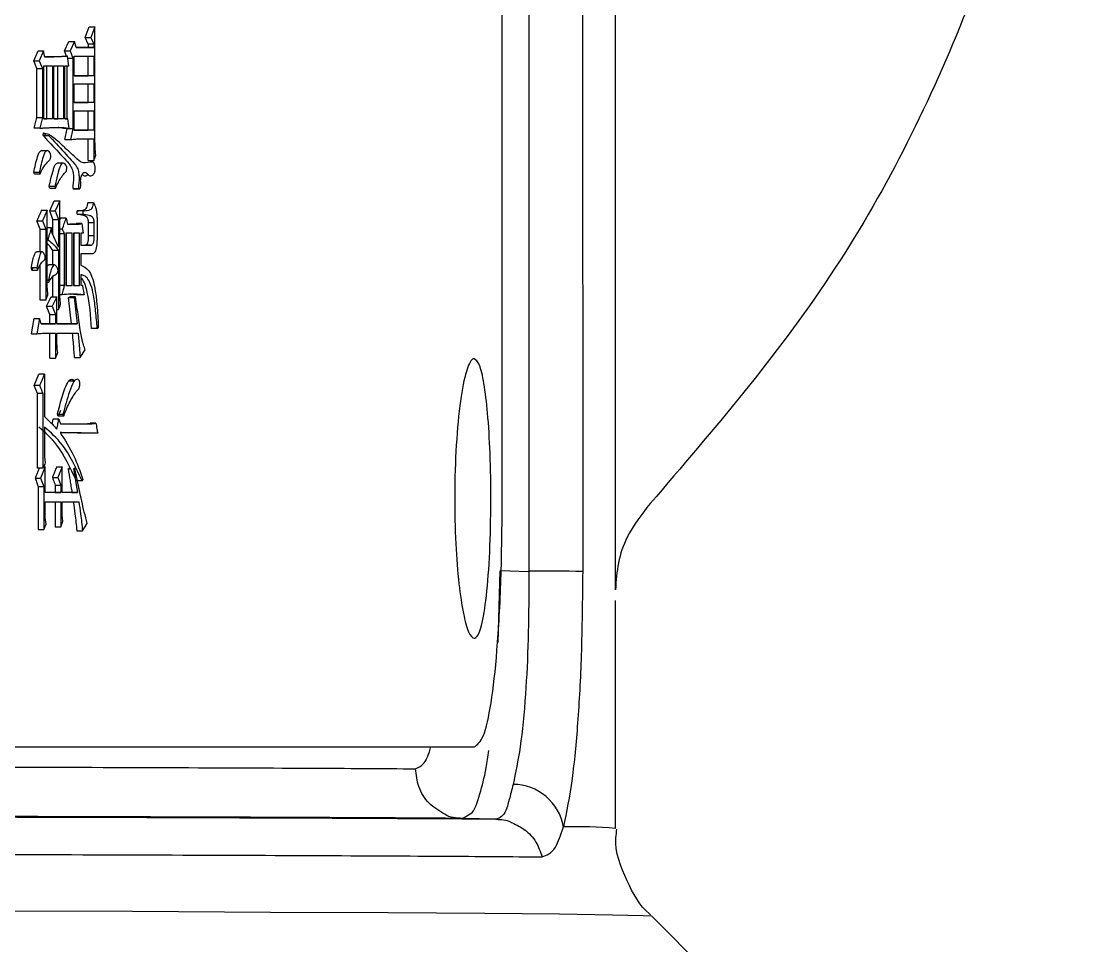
# Model space of a CAD drawing. Header units: millimetres. Extents: x 2379 to 4059, y 879 to 2067.
# Drawn here: x 3157.52 to 3174.44, y 1046.51 to 1061.4 of the extents above; entities that cross this region are included whole.
import ezdxf

# ---------------------------------------------------------------- set-up
doc = ezdxf.new("R2010")
doc.units = ezdxf.units.MM

msp = doc.modelspace()

# ---------------------------------------------------------------- linework, layer by layer
at = {"color": 7, "linetype": 'Continuous', "lineweight": 25}
for p, q in [((3167.082, 1052.248), (3167.082, 1081.554)), ((3166.55, 1081.281), (3166.553, 1052.543)), ((3165.685, 1080.836), (3165.688, 1052.544)), ((3165.26, 1053.717), (3165.26, 1080.618)), ((3158.545, 1061.138), (3158.614, 1061.311)), ((3158.614, 1061.311), (3158.705, 1061.311)), ((3158.705, 1061.311), (3158.636, 1061.138)), ((3158.705, 1059.461), (3158.705, 1061.311)), ((3158.217, 1060.922), (3158.284, 1061.073)), ((3158.284, 1061.073), (3158.375, 1061.073)), ((3158.375, 1061.073), (3158.308, 1060.922)), ((3158.404, 1060.976), (3158.375, 1061.073)), ((3158.545, 1061.138), (3158.636, 1061.138)), ((3158.594, 1061.03), (3158.545, 1061.138)), ((3158.685, 1061.03), (3158.594, 1061.03)), ((3158.594, 1061.03), (3158.594, 1060.976)), ((3158.636, 1061.138), (3158.685, 1061.03)), ((3158.685, 1061.03), (3158.685, 1060.976)), ((3157.72, 1060.76), (3157.789, 1060.922)), ((3157.789, 1060.922), (3157.878, 1060.922)), ((3157.878, 1060.922), (3157.809, 1060.76)), ((3157.896, 1060.824), (3157.878, 1060.922)), ((3158.217, 1060.922), (3158.308, 1060.922)), ((3158.248, 1060.835), (3158.217, 1060.922)), ((3158.308, 1060.922), (3158.35, 1060.803)), ((3158.594, 1060.976), (3158.685, 1060.976)), ((3157.72, 1060.76), (3157.809, 1060.76)), ((3157.771, 1060.641), (3157.72, 1060.76)), ((3157.809, 1060.76), (3157.861, 1060.641)), ((3158.171, 1060.835), (3158.262, 1060.835)), ((3158.283, 1060.684), (3158.262, 1060.835)), ((3158.266, 1060.803), (3158.35, 1060.803)), ((3158.35, 1060.803), (3158.35, 1059.667)), ((3158.371, 1060.522), (3158.371, 1060.835)), ((3158.371, 1060.835), (3158.685, 1060.835)), ((3158.594, 1060.522), (3158.594, 1060.835)), ((3158.685, 1060.835), (3158.685, 1060.522)), ((3157.771, 1060.641), (3157.861, 1060.641)), ((3157.771, 1059.851), (3157.771, 1060.641)), ((3157.861, 1060.641), (3157.861, 1059.851)), ((3157.883, 1059.829), (3157.883, 1060.684)), ((3157.883, 1060.684), (3158.02, 1060.684)), ((3157.93, 1059.829), (3157.93, 1060.684)), ((3158.02, 1060.684), (3158.02, 1059.829)), ((3158.041, 1059.829), (3158.041, 1060.684)), ((3158.041, 1060.684), (3158.198, 1060.684)), ((3158.108, 1059.829), (3158.108, 1060.684)), ((3158.198, 1060.684), (3158.198, 1059.829)), ((3158.219, 1060.684), (3158.283, 1060.684)), ((3158.219, 1059.829), (3158.219, 1060.684)), ((3158.259, 1059.829), (3158.259, 1060.684)), ((3158.685, 1060.522), (3158.371, 1060.522)), ((3158.371, 1060.522), (3158.594, 1060.522)), ((3158.685, 1060.522), (3158.594, 1060.522)), ((3158.371, 1060.089), (3158.371, 1060.392)), ((3158.371, 1060.392), (3158.685, 1060.392)), ((3158.594, 1060.089), (3158.594, 1060.392)), ((3158.685, 1060.392), (3158.685, 1060.089)), ((3158.685, 1060.089), (3158.371, 1060.089)), ((3158.371, 1060.089), (3158.594, 1060.089)), ((3158.685, 1060.089), (3158.594, 1060.089)), ((3157.728, 1059.678), (3157.771, 1059.851)), ((3157.771, 1059.851), (3157.861, 1059.851)), ((3157.861, 1059.851), (3157.818, 1059.678)), ((3158.371, 1059.645), (3158.371, 1059.959)), ((3158.371, 1059.959), (3158.685, 1059.959)), ((3158.594, 1059.645), (3158.594, 1059.959)), ((3158.685, 1059.959), (3158.685, 1059.645)), ((3157.818, 1059.678), (3157.728, 1059.678)), ((3158.02, 1059.829), (3157.883, 1059.829)), ((3157.883, 1059.829), (3157.93, 1059.829)), ((3158.02, 1059.829), (3157.93, 1059.829)), ((3158.198, 1059.829), (3158.041, 1059.829)), ((3158.041, 1059.829), (3158.108, 1059.829)), ((3158.198, 1059.829), (3158.108, 1059.829)), ((3158.121, 1059.689), (3158.113, 1059.689)), ((3158.121, 1059.689), (3158.211, 1059.689)), ((3158.201, 1059.678), (3158.291, 1059.678)), ((3158.211, 1059.689), (3158.291, 1059.678)), ((3158.266, 1059.829), (3158.219, 1059.829)), ((3158.219, 1059.829), (3158.266, 1059.829)), ((3158.259, 1059.667), (3158.259, 1059.678)), ((3158.291, 1059.678), (3158.266, 1059.829)), ((3157.87, 1059.559), (3157.874, 1059.602)), ((3157.874, 1059.602), (3157.962, 1059.58)), ((3158.222, 1059.494), (3158.259, 1059.667)), ((3158.35, 1059.667), (3158.259, 1059.667)), ((3158.35, 1059.667), (3158.312, 1059.494)), ((3158.685, 1059.645), (3158.371, 1059.645)), ((3158.371, 1059.645), (3158.594, 1059.645)), ((3158.685, 1059.645), (3158.594, 1059.645)), ((3158.594, 1059.159), (3158.594, 1059.505)), ((3158.685, 1059.505), (3158.685, 1059.159)), ((3158.222, 1059.494), (3158.312, 1059.494)), ((3157.929, 1059.315), (3157.839, 1059.315)), ((3158.685, 1059.159), (3158.718, 1059.245)), ((3158.19, 1059.116), (3158.099, 1059.116)), ((3157.733, 1058.942), (3157.72, 1058.964)), ((3157.733, 1058.942), (3157.822, 1058.942)), ((3157.809, 1058.964), (3157.822, 1058.942)), ((3158.058, 1058.737), (3157.968, 1058.737)), ((3157.981, 1058.715), (3158.071, 1058.715)), ((3158.45, 1058.704), (3158.359, 1058.704)), ((3157.977, 1058.347), (3158.049, 1058.51)), ((3158.049, 1058.51), (3158.139, 1058.51)), ((3158.139, 1058.51), (3158.067, 1058.347)), ((3158.139, 1057.06), (3158.139, 1058.51)), ((3157.844, 1058.358), (3157.934, 1058.358)), ((3157.934, 1058.358), (3157.861, 1058.185)), ((3157.934, 1057.211), (3157.934, 1058.358)), ((3157.977, 1058.347), (3158.067, 1058.347)), ((3158.028, 1058.207), (3157.977, 1058.347)), ((3158.067, 1058.347), (3158.118, 1058.207)), ((3158.508, 1058.347), (3158.417, 1058.347)), ((3158.417, 1058.293), (3158.417, 1058.347)), ((3158.508, 1058.347), (3158.508, 1058.293)), ((3158.681, 1058.477), (3158.59, 1058.477)), ((3157.771, 1058.185), (3157.861, 1058.185)), ((3157.823, 1058.055), (3157.771, 1058.185)), ((3157.861, 1058.185), (3157.913, 1058.055)), ((3158.028, 1057.963), (3158.028, 1058.207)), ((3158.118, 1058.207), (3158.118, 1057.763)), ((3158.139, 1058.196), (3158.15, 1058.228)), ((3158.241, 1058.228), (3158.15, 1058.228)), ((3158.417, 1058.293), (3158.508, 1058.293)), ((3158.693, 1058.153), (3158.602, 1058.153)), ((3158.602, 1057.947), (3158.602, 1058.153)), ((3158.693, 1057.947), (3158.693, 1058.153)), ((3158.738, 1058.196), (3158.738, 1057.893)), ((3157.823, 1058.055), (3157.913, 1058.055)), ((3157.823, 1057.687), (3157.823, 1058.055)), ((3157.913, 1058.055), (3157.913, 1056.909)), ((3157.934, 1058.077), (3157.999, 1058.077)), ((3158.016, 1057.99), (3157.999, 1058.077)), ((3158.118, 1057.763), (3158.016, 1057.99)), ((3158.181, 1058.055), (3158.139, 1058.055)), ((3158.215, 1057.979), (3158.139, 1057.979)), ((3158.215, 1057.147), (3158.215, 1057.979)), ((3158.337, 1057.99), (3158.236, 1057.99)), ((3158.236, 1057.99), (3158.236, 1057.147)), ((3158.247, 1057.147), (3158.247, 1057.99)), ((3158.262, 1058.131), (3158.391, 1058.131)), ((3158.262, 1058.131), (3158.301, 1058.131)), ((3158.391, 1058.131), (3158.301, 1058.131)), ((3158.337, 1057.147), (3158.337, 1057.99)), ((3158.458, 1057.99), (3158.358, 1057.99)), ((3158.358, 1057.99), (3158.358, 1057.147)), ((3158.368, 1057.147), (3158.368, 1057.99)), ((3158.495, 1058.142), (3158.405, 1058.142)), ((3158.458, 1057.147), (3158.458, 1057.99)), ((3158.516, 1057.99), (3158.479, 1057.99)), ((3158.479, 1057.99), (3158.479, 1057.796)), ((3157.934, 1057.882), (3157.947, 1057.882)), ((3158.693, 1057.947), (3158.602, 1057.947)), ((3157.857, 1057.687), (3157.767, 1057.687)), ((3158.118, 1057.709), (3158.028, 1057.709)), ((3158.028, 1057.477), (3158.028, 1057.709)), ((3158.118, 1057.709), (3158.118, 1056.757)), ((3158.479, 1057.796), (3158.632, 1057.796)), ((3158.479, 1057.796), (3158.541, 1057.796)), ((3158.636, 1057.655), (3158.479, 1057.655)), ((3158.479, 1057.655), (3158.479, 1057.471)), ((3158.632, 1057.796), (3158.541, 1057.796)), ((3158.636, 1057.655), (3158.545, 1057.655)), ((3158.675, 1057.66), (3158.678, 1057.66)), ((3157.823, 1056.909), (3157.823, 1057.477)), ((3158.055, 1057.477), (3157.965, 1057.477)), ((3157.77, 1057.428), (3157.681, 1057.428)), ((3157.705, 1057.427), (3157.689, 1057.395)), ((3157.689, 1057.395), (3157.779, 1057.395)), ((3158.479, 1057.32), (3158.479, 1057.147)), ((3157.956, 1057.233), (3157.934, 1057.233)), ((3157.935, 1057.201), (3157.964, 1057.201)), ((3158.028, 1056.963), (3158.028, 1057.292)), ((3158.215, 1057.147), (3158.139, 1057.147)), ((3158.236, 1057.147), (3158.337, 1057.147)), ((3158.236, 1057.147), (3158.247, 1057.147)), ((3158.247, 1057.147), (3158.337, 1057.147)), ((3158.358, 1057.147), (3158.458, 1057.147)), ((3158.358, 1057.147), (3158.368, 1057.147)), ((3158.368, 1057.147), (3158.458, 1057.147)), ((3158.504, 1057.147), (3158.479, 1057.147)), ((3158.504, 1057.147), (3158.479, 1057.147)), ((3157.913, 1056.909), (3157.947, 1056.995)), ((3157.926, 1056.811), (3158.002, 1056.963)), ((3158.092, 1056.963), (3158.016, 1056.811)), ((3158.092, 1056.53), (3158.092, 1056.963)), ((3158.177, 1056.995), (3158.141, 1056.995)), ((3158.28, 1056.952), (3158.301, 1056.963)), ((3158.391, 1056.963), (3158.301, 1056.963)), ((3158.391, 1056.963), (3158.371, 1056.952)), ((3158.529, 1056.995), (3158.438, 1056.995)), ((3157.913, 1056.909), (3157.823, 1056.909)), ((3157.926, 1056.811), (3158.016, 1056.811)), ((3157.981, 1056.681), (3157.926, 1056.811)), ((3158.016, 1056.811), (3158.071, 1056.681)), ((3158.28, 1056.952), (3158.371, 1056.952)), ((3158.326, 1056.53), (3158.28, 1056.952)), ((3158.371, 1056.952), (3158.416, 1056.53)), ((3157.981, 1056.681), (3158.071, 1056.681)), ((3157.981, 1056.53), (3157.981, 1056.681)), ((3158.071, 1056.681), (3158.071, 1056.53)), ((3158.092, 1056.757), (3158.118, 1056.757)), ((3157.681, 1056.368), (3157.724, 1056.616)), ((3157.724, 1056.616), (3157.814, 1056.616)), ((3157.814, 1056.616), (3157.77, 1056.368)), ((3158.071, 1056.53), (3157.84, 1056.53)), ((3157.84, 1056.53), (3157.981, 1056.53)), ((3157.981, 1056.53), (3158.071, 1056.53)), ((3158.416, 1056.53), (3158.092, 1056.53)), ((3158.092, 1056.53), (3158.326, 1056.53)), ((3158.326, 1056.53), (3158.416, 1056.53)), ((3158.742, 1056.454), (3158.651, 1056.454)), ((3158.742, 1056.454), (3158.758, 1056.465)), ((3157.681, 1056.368), (3157.77, 1056.368)), ((3157.904, 1056.379), (3158.071, 1056.379)), ((3157.981, 1055.978), (3157.981, 1056.379)), ((3158.071, 1056.379), (3158.071, 1055.978)), ((3158.092, 1056.379), (3158.433, 1056.379)), ((3158.092, 1056.281), (3158.092, 1056.379)), ((3158.071, 1055.978), (3158.105, 1056.065)), ((3158.376, 1055.989), (3158.466, 1055.989)), ((3158.466, 1055.989), (3158.549, 1056.108)), ((3157.728, 1055.535), (3157.801, 1055.719)), ((3157.891, 1055.719), (3157.891, 1055.037)), ((3158.373, 1055.607), (3158.282, 1055.607)), ((3157.78, 1055.405), (3157.728, 1055.535)), ((3157.818, 1055.535), (3157.728, 1055.535)), ((3157.87, 1055.405), (3157.78, 1055.405)), ((3157.78, 1054.204), (3157.78, 1055.405)), ((3157.87, 1054.204), (3157.87, 1055.405)), ((3158.148, 1055.131), (3158.112, 1055.048)), ((3158.017, 1054.913), (3158.032, 1054.994)), ((3158.122, 1054.994), (3158.032, 1054.994)), ((3158.19, 1055.07), (3158.1, 1055.07)), ((3158.112, 1055.048), (3158.202, 1055.048)), ((3157.891, 1054.864), (3157.891, 1054.388)), ((3158.148, 1054.918), (3158.582, 1054.918)), ((3158.148, 1054.918), (3158.491, 1054.918)), ((3158.491, 1054.918), (3158.582, 1054.918)), ((3158.718, 1054.929), (3158.627, 1054.929)), ((3158.75, 1054.767), (3158.659, 1054.767)), ((3157.891, 1054.388), (3157.904, 1054.291)), ((3157.87, 1054.204), (3157.78, 1054.204)), ((3157.904, 1054.226), (3157.831, 1054.042)), ((3157.878, 1054.226), (3157.904, 1054.226)), ((3157.904, 1053.815), (3157.904, 1054.226)), ((3158.177, 1054.226), (3158.109, 1054.053)), ((3158.177, 1053.815), (3158.177, 1054.226)), ((3158.272, 1054.193), (3158.288, 1054.204)), ((3158.272, 1054.193), (3158.302, 1054.193)), ((3158.296, 1054.204), (3158.288, 1054.204)), ((3158.379, 1054.204), (3158.362, 1054.193)), ((3158.362, 1054.193), (3158.425, 1053.815)), ((3157.741, 1054.042), (3157.831, 1054.042)), ((3157.831, 1054.042), (3157.883, 1053.912)), ((3158.019, 1054.053), (3158.109, 1054.053)), ((3158.066, 1053.934), (3158.156, 1053.934)), ((3158.066, 1053.934), (3158.066, 1053.815)), ((3158.109, 1054.053), (3158.156, 1053.934)), ((3158.156, 1053.934), (3158.156, 1053.815)), ((3158.499, 1053.999), (3158.422, 1053.999)), ((3158.499, 1053.999), (3158.512, 1054.02)), ((3157.793, 1053.912), (3157.883, 1053.912)), ((3157.883, 1053.912), (3157.883, 1053.22)), ((3158.156, 1053.815), (3157.904, 1053.815)), ((3158.066, 1053.815), (3157.904, 1053.815)), ((3158.066, 1053.815), (3158.156, 1053.815)), ((3158.425, 1053.815), (3158.177, 1053.815)), ((3158.334, 1053.815), (3158.177, 1053.815)), ((3158.334, 1053.815), (3158.425, 1053.815)), ((3157.904, 1053.663), (3158.156, 1053.663)), ((3157.904, 1053.404), (3157.904, 1053.663)), ((3158.066, 1053.663), (3158.066, 1053.263)), ((3158.156, 1053.663), (3158.156, 1053.263)), ((3158.177, 1053.663), (3158.446, 1053.663)), ((3158.177, 1053.447), (3158.177, 1053.663)), ((3158.19, 1053.35), (3158.177, 1053.447)), ((3157.883, 1053.22), (3157.917, 1053.306)), ((3157.917, 1053.306), (3157.904, 1053.404)), ((3158.066, 1053.263), (3158.156, 1053.263)), ((3158.156, 1053.263), (3158.19, 1053.35)), ((3158.504, 1053.198), (3158.578, 1053.317)), ((3157.793, 1053.22), (3157.883, 1053.22)), ((3158.413, 1053.198), (3158.504, 1053.198)), ((3165.192, 1051.397), (3165.226, 1052.553)), ((3165.226, 1052.556), (3165.688, 1052.544)), ((3165.688, 1052.544), (3165.688, 1052.541)), ((3167.082, 1048.404), (3167.082, 1052.073)), ((3164.621, 1048.567), (3164.744, 1048.639)), ((3165.157, 1048.553), (3164.621, 1048.567)), ((3169.083, 1045.575), (3167.668, 1046.991))]:
    msp.add_line(p, q, dxfattribs=at)
at = {"color": 7, "linetype": 'Continuous', "lineweight": 25, "flags": 128}
for points in [[(3157.87, 1059.559), (3157.911, 1059.559), (3157.935, 1059.559), (3157.96, 1059.559)], [(3158.594, 1059.159), (3158.617, 1059.159), (3158.639, 1059.159), (3158.662, 1059.159), (3158.685, 1059.159)], [(3157.809, 1058.964), (3157.776, 1058.964), (3157.748, 1058.964), (3157.72, 1058.964)], [(3157.981, 1058.715), (3157.978, 1058.721), (3157.975, 1058.726), (3157.968, 1058.737)], [(3158.058, 1058.737), (3158.062, 1058.731), (3158.066, 1058.723), (3158.071, 1058.715)], [(3158.028, 1058.207), (3158.073, 1058.207), (3158.118, 1058.207)], [(3158.241, 1058.228), (3158.251, 1058.18), (3158.262, 1058.131)], [(3158.495, 1058.142), (3158.506, 1058.066), (3158.516, 1057.99)], [(3157.689, 1057.395), (3157.687, 1057.404), (3157.685, 1057.412), (3157.681, 1057.428)], [(3157.77, 1057.428), (3157.775, 1057.412), (3157.779, 1057.395)], [(3157.956, 1057.233), (3157.96, 1057.217), (3157.964, 1057.201)], [(3158.504, 1057.147), (3158.511, 1057.1), (3158.519, 1057.053), (3158.529, 1056.995)], [(3158.002, 1056.963), (3158.025, 1056.963), (3158.059, 1056.963), (3158.092, 1056.963)], [(3157.981, 1055.978), (3158.004, 1055.978), (3158.026, 1055.978), (3158.049, 1055.978), (3158.071, 1055.978)], [(3157.891, 1055.719), (3157.846, 1055.719), (3157.801, 1055.719)], [(3158.112, 1055.048), (3158.109, 1055.053), (3158.106, 1055.059), (3158.1, 1055.07)], [(3158.19, 1055.07), (3158.196, 1055.059), (3158.202, 1055.048)], [(3158.087, 1054.226), (3158.11, 1054.226), (3158.143, 1054.226), (3158.177, 1054.226)], [(3157.793, 1053.912), (3157.793, 1053.566), (3157.793, 1053.22)], [(3167.668, 1046.991), (3167.529, 1047), (3167.033, 1047.012), (3166.181, 1047.023), (3164.976, 1047.034), (3163.424, 1047.045), (3161.532, 1047.055), (3159.309, 1047.066), (3156.764, 1047.076)]]:
    msp.add_lwpolyline(points, dxfattribs=at)
at = {"color": 7, "linetype": 'Continuous', "lineweight": 25}
for centre, radius, start, end in [((3165.908, 850.306), 202.239, 89.81736, 90.06236), ((3165.433, 1048.295), 0.82, 9.3772, 90.0285), ((3166.487, 1042.37), 6.064, 84.3642, 92.3073)]:
    msp.add_arc(centre, radius, start, end, dxfattribs=at)
msp.add_open_spline([(3174.443, 1070.576), (3174.357, 1069.016), (3174.186, 1065.897), (3172.798, 1061.4), (3170.69, 1057.192), (3168.656, 1054.821), (3167.639, 1053.635)], degree=3, dxfattribs=at)
for points, knots in [([(3158.685, 1060.976), (3158.644, 1060.976), (3158.551, 1060.976), (3158.457, 1060.976), (3158.404, 1060.976)], [0, 0, 0, 0, 0.44202, 1, 1, 1, 1]), ([(3158.404, 1060.976), (3158.415, 1060.976), (3158.479, 1060.976), (3158.542, 1060.976), (3158.594, 1060.976)], [0, 0, 0, 0, 0.178373, 1, 1, 1, 1]), ([(3158.262, 1060.835), (3158.26, 1060.835), (3158.254, 1060.835), (3158.244, 1060.834), (3158.232, 1060.833), (3158.222, 1060.832), (3158.215, 1060.832), (3158.209, 1060.831), (3158.203, 1060.831), (3158.197, 1060.831), (3158.191, 1060.83), (3158.185, 1060.83), (3158.179, 1060.83), (3158.168, 1060.829), (3158.126, 1060.828), (3158.079, 1060.826), (3158.037, 1060.826), (3158.025, 1060.825), (3158.019, 1060.825), (3158.013, 1060.825), (3158.007, 1060.825), (3158.002, 1060.825), (3157.996, 1060.825), (3157.99, 1060.825), (3157.984, 1060.825), (3157.978, 1060.825), (3157.972, 1060.825), (3157.966, 1060.825), (3157.96, 1060.825), (3157.954, 1060.825), (3157.949, 1060.825), (3157.945, 1060.825), (3157.942, 1060.825), (3157.939, 1060.825), (3157.936, 1060.825), (3157.933, 1060.825), (3157.93, 1060.825), (3157.927, 1060.825), (3157.924, 1060.825), (3157.921, 1060.825), (3157.918, 1060.825), (3157.915, 1060.825), (3157.912, 1060.825), (3157.909, 1060.824), (3157.906, 1060.824), (3157.903, 1060.824), (3157.899, 1060.824), (3157.897, 1060.824), (3157.896, 1060.824)], [0, 0, 0, 0, 0.0162043, 0.0486129, 0.0810215, 0.1134301, 0.1296344, 0.1458387, 0.1620431, 0.1782474, 0.1944517, 0.210656, 0.2268603, 0.2430646, 0.3078819, 0.5671533, 0.6319705, 0.6481748, 0.6643791, 0.6805834, 0.6967877, 0.712992, 0.7291963, 0.7454006, 0.7616049, 0.7778092, 0.7940136, 0.8102179, 0.8264222, 0.8426265, 0.8588308, 0.8669329, 0.8750351, 0.8831372, 0.8912394, 0.8993415, 0.9074437, 0.9155458, 0.923648, 0.9317501, 0.9398523, 0.9479544, 0.9560566, 0.9641588, 0.9722609, 0.9803631, 0.9884652, 1, 1, 1, 1]), ([(3157.9, 1060.825), (3157.9, 1060.825), (3157.933, 1060.825), (3158.024, 1060.826), (3158.113, 1060.832), (3158.171, 1060.835)], [0, 0, 0, 0, 0.005708, 0.354347, 1, 1, 1, 1]), ([(3157.818, 1059.678), (3157.82, 1059.678), (3157.823, 1059.678), (3157.828, 1059.679), (3157.834, 1059.679), (3157.84, 1059.679), (3157.846, 1059.68), (3157.853, 1059.68), (3157.859, 1059.681), (3157.867, 1059.681), (3157.878, 1059.682), (3157.89, 1059.683), (3157.903, 1059.683), (3157.928, 1059.685), (3157.957, 1059.686), (3157.987, 1059.687), (3158.001, 1059.688), (3158.012, 1059.688), (3158.022, 1059.688), (3158.034, 1059.689), (3158.047, 1059.689), (3158.059, 1059.689), (3158.072, 1059.689), (3158.084, 1059.689), (3158.097, 1059.689), (3158.109, 1059.689), (3158.119, 1059.689), (3158.128, 1059.689), (3158.134, 1059.689), (3158.14, 1059.689), (3158.146, 1059.689), (3158.152, 1059.689), (3158.159, 1059.689), (3158.165, 1059.689), (3158.171, 1059.689), (3158.177, 1059.689), (3158.183, 1059.689), (3158.188, 1059.689), (3158.193, 1059.689), (3158.196, 1059.689), (3158.199, 1059.689), (3158.202, 1059.689), (3158.204, 1059.689), (3158.207, 1059.689), (3158.21, 1059.689), (3158.211, 1059.689)], [0, 0, 0, 0, 0.015876, 0.023814, 0.03969, 0.055566, 0.071442, 0.087319, 0.103195, 0.119071, 0.150823, 0.182575, 0.214327, 0.246079, 0.373089, 0.436594, 0.468346, 0.484222, 0.515974, 0.547726, 0.579478, 0.611231, 0.642983, 0.674735, 0.706487, 0.738239, 0.769992, 0.785868, 0.801744, 0.81762, 0.833496, 0.849372, 0.865248, 0.881124, 0.897, 0.912876, 0.928753, 0.944629, 0.952567, 0.960505, 0.968443, 0.976381, 0.984319, 0.988288, 1, 1, 1, 1]), ([(3157.929, 1059.685), (3157.966, 1059.686), (3158.022, 1059.688), (3158.082, 1059.689), (3158.116, 1059.689), (3158.117, 1059.689), (3158.117, 1059.689)], [0, 0, 0, 0, 0.566483, 0.851975, 0.981634, 1, 1, 1, 1]), ([(3158.201, 1059.678), (3158.193, 1059.679), (3158.179, 1059.681), (3158.152, 1059.684), (3158.133, 1059.687), (3158.121, 1059.689)], [0, 0, 0, 0, 0.271354, 0.542708, 1, 1, 1, 1]), ([(3157.87, 1059.559), (3157.891, 1059.536), (3157.996, 1059.425), (3158.135, 1059.273), (3158.265, 1059.132), (3158.323, 1059.058), (3158.35, 1058.988), (3158.361, 1058.906), (3158.358, 1058.823), (3158.348, 1058.757), (3158.351, 1058.712), (3158.352, 1058.699)], [0, 0, 0, 0, 0.102435, 0.512153, 0.690818, 0.751837, 0.813676, 0.86765, 0.91383, 0.973479, 1, 1, 1, 1]), ([(3157.921, 1059.559), (3157.912, 1059.567), (3157.898, 1059.58), (3157.883, 1059.594), (3157.877, 1059.599), (3157.875, 1059.601), (3157.875, 1059.602), (3157.874, 1059.602)], [0, 0, 0, 0, 0.57762, 0.877327, 0.960792, 0.985928, 1, 1, 1, 1]), ([(3157.958, 1059.561), (3157.979, 1059.538), (3158.084, 1059.427), (3158.224, 1059.275), (3158.353, 1059.133), (3158.413, 1059.06), (3158.44, 1058.99), (3158.451, 1058.908), (3158.449, 1058.824), (3158.439, 1058.757), (3158.441, 1058.712), (3158.442, 1058.699)], [0, 0, 0, 0, 0.102062, 0.510275, 0.689515, 0.750609, 0.812535, 0.866745, 0.912849, 0.973626, 1, 1, 1, 1]), ([(3158.45, 1058.704), (3158.453, 1058.704), (3158.459, 1058.703), (3158.466, 1058.709), (3158.47, 1058.718), (3158.474, 1058.729), (3158.477, 1058.753), (3158.476, 1058.784), (3158.475, 1058.811), (3158.474, 1058.84), (3158.477, 1058.874), (3158.486, 1058.911), (3158.499, 1058.94), (3158.516, 1058.958), (3158.534, 1058.968), (3158.558, 1058.969), (3158.586, 1058.939), (3158.62, 1058.904), (3158.657, 1058.911), (3158.684, 1058.933), (3158.698, 1058.961), (3158.704, 1058.978), (3158.708, 1058.998), (3158.709, 1059.019), (3158.709, 1059.041), (3158.707, 1059.062), (3158.703, 1059.082), (3158.697, 1059.099), (3158.69, 1059.114), (3158.679, 1059.128), (3158.621, 1059.145), (3158.518, 1059.08), (3158.401, 1059.194), (3158.319, 1059.274), (3158.276, 1059.312), (3158.253, 1059.333), (3158.229, 1059.355), (3158.181, 1059.4), (3158.089, 1059.49), (3158.01, 1059.546), (3157.962, 1059.58)], [0, 0, 0, 0, 0.007428, 0.015109, 0.018668, 0.022262, 0.030315, 0.045537, 0.055335, 0.060934, 0.076504, 0.091913, 0.106834, 0.123007, 0.138661, 0.154166, 0.18521, 0.21654, 0.248061, 0.27952, 0.288103, 0.295996, 0.3036, 0.311361, 0.319284, 0.327009, 0.334918, 0.343372, 0.351316, 0.359048, 0.375174, 0.500216, 0.624957, 0.687444, 0.729472, 0.742369, 0.749853, 0.793377, 0.874708, 1, 1, 1, 1]), ([(3158.312, 1059.494), (3158.327, 1059.497), (3158.351, 1059.501), (3158.384, 1059.503), (3158.403, 1059.504), (3158.412, 1059.505)], [0, 0, 0, 0, 0.443386, 0.721661, 1, 1, 1, 1]), ([(3158.412, 1059.505), (3158.458, 1059.505), (3158.55, 1059.505), (3158.64, 1059.505), (3158.685, 1059.505)], [0, 0, 0, 0, 0.499996, 1, 1, 1, 1]), ([(3158.718, 1059.245), (3158.714, 1059.285), (3158.706, 1059.356), (3158.706, 1059.429), (3158.705, 1059.461)], [0, 0, 0, 0, 0.558835, 1, 1, 1, 1]), ([(3157.72, 1058.964), (3157.738, 1059.052), (3157.761, 1059.163), (3157.801, 1059.275), (3157.822, 1059.31), (3157.836, 1059.313), (3157.84, 1059.314)], [0, 0, 0, 0, 0.631295, 0.792978, 0.948304, 1, 1, 1, 1]), ([(3157.822, 1058.942), (3157.848, 1058.997), (3157.894, 1059.095), (3157.959, 1059.141), (3157.988, 1059.189), (3157.994, 1059.209), (3157.996, 1059.227), (3157.994, 1059.247), (3157.988, 1059.268), (3157.977, 1059.292), (3157.96, 1059.313), (3157.94, 1059.319), (3157.915, 1059.312), (3157.891, 1059.276), (3157.851, 1059.162), (3157.828, 1059.052), (3157.809, 1058.964)], [0, 0, 0, 0, 0.207454, 0.367231, 0.400729, 0.416588, 0.431291, 0.448091, 0.466661, 0.497247, 0.538505, 0.578637, 0.620092, 0.68235, 0.74713, 1, 1, 1, 1]), ([(3157.968, 1058.737), (3157.977, 1058.78), (3157.997, 1058.875), (3158.027, 1058.985), (3158.052, 1059.066), (3158.073, 1059.102), (3158.089, 1059.117), (3158.098, 1059.115), (3158.099, 1059.115)], [0, 0, 0, 0, 0.286852, 0.622404, 0.772133, 0.876755, 0.981673, 1, 1, 1, 1]), ([(3158.071, 1058.715), (3158.086, 1058.749), (3158.132, 1058.85), (3158.191, 1058.929), (3158.237, 1058.973), (3158.245, 1058.991), (3158.25, 1059.012), (3158.251, 1059.034), (3158.25, 1059.054), (3158.245, 1059.072), (3158.232, 1059.095), (3158.212, 1059.111), (3158.187, 1059.119), (3158.165, 1059.105), (3158.132, 1059.049), (3158.098, 1058.919), (3158.072, 1058.801), (3158.058, 1058.737)], [0, 0, 0, 0, 0.118686, 0.359193, 0.382947, 0.402076, 0.42122, 0.441112, 0.455767, 0.470498, 0.490907, 0.5484, 0.590659, 0.633123, 0.67426, 0.821854, 1, 1, 1, 1]), ([(3158.499, 1058.935), (3158.5, 1058.934), (3158.513, 1058.921), (3158.538, 1058.903), (3158.569, 1058.912), (3158.586, 1058.93), (3158.591, 1058.935)], [0, 0, 0, 0, 0.062707, 0.42903, 0.814411, 1, 1, 1, 1]), ([(3158.442, 1058.699), (3158.427, 1058.701), (3158.4, 1058.704), (3158.371, 1058.704), (3158.356, 1058.703), (3158.353, 1058.701), (3158.352, 1058.7), (3158.352, 1058.699), (3158.352, 1058.699), (3158.352, 1058.699)], [0, 0, 0, 0, 0.493604, 0.861876, 0.955662, 0.982084, 0.991539, 0.995796, 1, 1, 1, 1]), ([(3158.359, 1058.704), (3158.358, 1058.704), (3158.355, 1058.704), (3158.353, 1058.704), (3158.352, 1058.704), (3158.352, 1058.704), (3158.352, 1058.704), (3158.357, 1058.704), (3158.375, 1058.704), (3158.405, 1058.704), (3158.432, 1058.704), (3158.45, 1058.704)], [0, 0, 0, 0, 0.098172, 0.149995, 0.155806, 0.157687, 0.15895, 0.159405, 0.360072, 0.564643, 1, 1, 1, 1]), ([(3157.844, 1058.358), (3157.834, 1058.334), (3157.817, 1058.293), (3157.793, 1058.235), (3157.778, 1058.202), (3157.771, 1058.185)], [0, 0, 0, 0, 0.420871, 0.710435, 1, 1, 1, 1]), ([(3158.417, 1058.347), (3158.449, 1058.349), (3158.498, 1058.353), (3158.555, 1058.37), (3158.582, 1058.42), (3158.587, 1058.458), (3158.59, 1058.477)], [0, 0, 0, 0, 0.4926757, 0.7494269, 0.8720119, 1, 1, 1, 1]), ([(3158.508, 1058.347), (3158.54, 1058.349), (3158.588, 1058.353), (3158.646, 1058.37), (3158.673, 1058.42), (3158.678, 1058.458), (3158.681, 1058.477)], [0, 0, 0, 0, 0.492785, 0.749576, 0.872123, 1, 1, 1, 1]), ([(3158.681, 1058.477), (3158.693, 1058.455), (3158.713, 1058.417), (3158.729, 1058.341), (3158.737, 1058.27), (3158.738, 1058.22), (3158.738, 1058.196)], [0, 0, 0, 0, 0.32906, 0.549528, 0.774008, 1, 1, 1, 1]), ([(3158.181, 1058.055), (3158.191, 1058.084), (3158.206, 1058.127), (3158.226, 1058.185), (3158.236, 1058.214), (3158.241, 1058.228)], [0, 0, 0, 0, 0.5, 0.75, 1, 1, 1, 1]), ([(3158.602, 1058.153), (3158.602, 1058.163), (3158.601, 1058.183), (3158.595, 1058.211), (3158.586, 1058.233), (3158.561, 1058.263), (3158.504, 1058.277), (3158.452, 1058.287), (3158.417, 1058.293)], [0, 0, 0, 0, 0.060186, 0.119313, 0.185904, 0.25149, 0.507936, 1, 1, 1, 1]), ([(3158.693, 1058.153), (3158.693, 1058.163), (3158.692, 1058.183), (3158.686, 1058.211), (3158.676, 1058.233), (3158.652, 1058.263), (3158.594, 1058.277), (3158.542, 1058.287), (3158.508, 1058.293)], [0, 0, 0, 0, 0.060123, 0.1192, 0.185763, 0.251345, 0.507834, 1, 1, 1, 1]), ([(3157.999, 1058.077), (3157.991, 1058.048), (3157.979, 1058.001), (3157.961, 1057.936), (3157.952, 1057.9), (3157.947, 1057.882)], [0, 0, 0, 0, 0.4440726, 0.7220363, 1, 1, 1, 1]), ([(3158.215, 1057.979), (3158.21, 1057.992), (3158.198, 1058.017), (3158.187, 1058.043), (3158.181, 1058.055)], [0, 0, 0, 0, 0.499999, 1, 1, 1, 1]), ([(3158.301, 1058.131), (3158.315, 1058.131), (3158.34, 1058.132), (3158.375, 1058.137), (3158.395, 1058.14), (3158.405, 1058.142)], [0, 0, 0, 0, 0.416267, 0.70808, 1, 1, 1, 1]), ([(3158.391, 1058.131), (3158.406, 1058.131), (3158.431, 1058.132), (3158.465, 1058.136), (3158.485, 1058.14), (3158.495, 1058.142)], [0, 0, 0, 0, 0.415687, 0.707752, 1, 1, 1, 1]), ([(3158.028, 1057.709), (3157.998, 1057.752), (3157.968, 1057.795), (3157.934, 1057.821), (3157.934, 1057.821)], [0, 0, 0, 0, 0.9948219, 1, 1, 1, 1]), ([(3157.947, 1057.882), (3157.98, 1057.858), (3158.04, 1057.813), (3158.094, 1057.741), (3158.118, 1057.709)], [0, 0, 0, 0, 0.557248, 1, 1, 1, 1]), ([(3158.551, 1057.796), (3158.554, 1057.796), (3158.563, 1057.796), (3158.577, 1057.807), (3158.593, 1057.84), (3158.601, 1057.891), (3158.602, 1057.928), (3158.602, 1057.947)], [0, 0, 0, 0, 0.086761, 0.285824, 0.490519, 0.742777, 1, 1, 1, 1]), ([(3158.632, 1057.796), (3158.638, 1057.795), (3158.65, 1057.794), (3158.668, 1057.807), (3158.684, 1057.84), (3158.692, 1057.891), (3158.693, 1057.928), (3158.693, 1057.947)], [0, 0, 0, 0, 0.178016, 0.357314, 0.541602, 0.768589, 1, 1, 1, 1]), ([(3158.738, 1057.893), (3158.737, 1057.854), (3158.736, 1057.777), (3158.709, 1057.683), (3158.671, 1057.651), (3158.647, 1057.654), (3158.636, 1057.655)], [0, 0, 0, 0, 0.295173, 0.576606, 0.789028, 1, 1, 1, 1]), ([(3157.681, 1057.428), (3157.687, 1057.463), (3157.699, 1057.531), (3157.718, 1057.607), (3157.734, 1057.656), (3157.746, 1057.678), (3157.757, 1057.688), (3157.764, 1057.687), (3157.767, 1057.686)], [0, 0, 0, 0, 0.332169, 0.644911, 0.764477, 0.861963, 0.944096, 1, 1, 1, 1]), ([(3157.779, 1057.395), (3157.792, 1057.42), (3157.814, 1057.466), (3157.851, 1057.523), (3157.879, 1057.544), (3157.896, 1057.561), (3157.901, 1057.57), (3157.904, 1057.582), (3157.905, 1057.596), (3157.903, 1057.613), (3157.898, 1057.633), (3157.887, 1057.656), (3157.873, 1057.675), (3157.858, 1057.689), (3157.847, 1057.687), (3157.835, 1057.678), (3157.817, 1057.643), (3157.795, 1057.557), (3157.779, 1057.476), (3157.77, 1057.428)], [0, 0, 0, 0, 0.133739, 0.243051, 0.352533, 0.371712, 0.391103, 0.40333, 0.418292, 0.440552, 0.463875, 0.498841, 0.561321, 0.592898, 0.624761, 0.654015, 0.68757, 0.813379, 1, 1, 1, 1]), ([(3157.934, 1057.452), (3157.936, 1057.456), (3157.943, 1057.472), (3157.956, 1057.482), (3157.964, 1057.477), (3157.964, 1057.477)], [0, 0, 0, 0, 0.216989, 0.955314, 1, 1, 1, 1]), ([(3157.964, 1057.201), (3157.986, 1057.24), (3158.025, 1057.31), (3158.079, 1057.321), (3158.103, 1057.353), (3158.109, 1057.368), (3158.111, 1057.382), (3158.109, 1057.397), (3158.105, 1057.415), (3158.095, 1057.44), (3158.077, 1057.466), (3158.053, 1057.483), (3158.028, 1057.467), (3157.992, 1057.384), (3157.972, 1057.3), (3157.956, 1057.233)], [0, 0, 0, 0, 0.206756, 0.36622, 0.399315, 0.414903, 0.42938, 0.446247, 0.465285, 0.496864, 0.558757, 0.621691, 0.682799, 0.747419, 1, 1, 1, 1]), ([(3158.479, 1057.471), (3158.521, 1057.452), (3158.587, 1057.423), (3158.661, 1057.288), (3158.735, 1056.988), (3158.748, 1056.697), (3158.758, 1056.465)], [0, 0, 0, 0, 0.2265728, 0.3529789, 0.4833551, 1, 1, 1, 1]), ([(3158.742, 1056.454), (3158.734, 1056.548), (3158.718, 1056.73), (3158.688, 1056.967), (3158.647, 1057.149), (3158.593, 1057.256), (3158.535, 1057.308), (3158.496, 1057.316), (3158.479, 1057.32)], [0, 0, 0, 0, 0.245646, 0.473666, 0.633063, 0.763711, 0.894016, 1, 1, 1, 1]), ([(3157.947, 1056.995), (3157.943, 1057.036), (3157.935, 1057.107), (3157.935, 1057.18), (3157.934, 1057.211)], [0, 0, 0, 0, 0.576873, 1, 1, 1, 1]), ([(3158.177, 1056.995), (3158.181, 1057.01), (3158.188, 1057.039), (3158.201, 1057.089), (3158.21, 1057.125), (3158.215, 1057.147)], [0, 0, 0, 0, 0.288217, 0.576435, 1, 1, 1, 1]), ([(3158.651, 1056.454), (3158.636, 1056.657), (3158.616, 1056.91), (3158.548, 1057.164), (3158.511, 1057.248), (3158.485, 1057.262), (3158.479, 1057.265)], [0, 0, 0, 0, 0.63735, 0.798589, 0.954752, 1, 1, 1, 1]), ([(3158.152, 1056.844), (3158.148, 1056.883), (3158.14, 1056.955), (3158.139, 1057.028), (3158.139, 1057.06)], [0, 0, 0, 0, 0.558839, 1, 1, 1, 1]), ([(3158.529, 1056.995), (3158.493, 1056.998), (3158.421, 1057.005), (3158.304, 1057.008), (3158.222, 1057), (3158.177, 1056.995)], [0, 0, 0, 0, 0.3098767, 0.6197907, 1, 1, 1, 1]), ([(3158.311, 1057.005), (3158.311, 1057.005), (3158.309, 1057.003), (3158.313, 1057.004), (3158.316, 1057.005)], [0, 0, 0, 0, 0.2301079, 1, 1, 1, 1]), ([(3158.438, 1056.995), (3158.402, 1056.999), (3158.362, 1057.004), (3158.321, 1057.004), (3158.316, 1057.004)], [0, 0, 0, 0, 0.8876936, 1, 1, 1, 1]), ([(3158.549, 1056.108), (3158.539, 1056.135), (3158.484, 1056.287), (3158.446, 1056.596), (3158.407, 1056.856), (3158.391, 1056.963)], [0, 0, 0, 0, 0.116288, 0.635254, 1, 1, 1, 1]), ([(3158.118, 1056.757), (3158.123, 1056.769), (3158.131, 1056.79), (3158.142, 1056.819), (3158.149, 1056.835), (3158.152, 1056.844)], [0, 0, 0, 0, 0.4283462, 0.7141671, 1, 1, 1, 1]), ([(3157.84, 1056.53), (3157.835, 1056.544), (3157.827, 1056.573), (3157.818, 1056.602), (3157.814, 1056.616)], [0, 0, 0, 0, 0.499999, 1, 1, 1, 1]), ([(3157.77, 1056.368), (3157.785, 1056.37), (3157.815, 1056.374), (3157.86, 1056.377), (3157.889, 1056.378), (3157.904, 1056.379)], [0, 0, 0, 0, 0.33558, 0.667724, 1, 1, 1, 1]), ([(3158.376, 1055.989), (3158.373, 1056.029), (3158.368, 1056.109), (3158.356, 1056.239), (3158.348, 1056.329), (3158.343, 1056.379)], [0, 0, 0, 0, 0.306393, 0.6128198, 1, 1, 1, 1]), ([(3158.433, 1056.379), (3158.437, 1056.339), (3158.445, 1056.26), (3158.456, 1056.13), (3158.463, 1056.04), (3158.466, 1055.989)], [0, 0, 0, 0, 0.306381, 0.612797, 1, 1, 1, 1]), ([(3158.105, 1056.065), (3158.101, 1056.105), (3158.093, 1056.176), (3158.093, 1056.249), (3158.092, 1056.281)], [0, 0, 0, 0, 0.558835, 1, 1, 1, 1]), ([(3164.807, 1055.967), (3164.836, 1055.947), (3164.894, 1055.905), (3164.969, 1055.583), (3165.028, 1055.095), (3165.068, 1054.435), (3165.081, 1053.655), (3165.062, 1052.842), (3165.01, 1052.13), (3164.931, 1051.644), (3164.857, 1051.482), (3164.786, 1051.457), (3164.716, 1051.539), (3164.63, 1051.848), (3164.556, 1052.341), (3164.504, 1052.998), (3164.486, 1053.779), (3164.512, 1054.592), (3164.58, 1055.305), (3164.675, 1055.788), (3164.756, 1055.956), (3164.798, 1055.965), (3164.807, 1055.967)], [0, 0, 0, 0, 0.0462758, 0.0927179, 0.1417121, 0.1951856, 0.2536832, 0.3152623, 0.3769162, 0.4343748, 0.4858184, 0.4999945, 0.5462457, 0.5926943, 0.6417948, 0.6951523, 0.7535088, 0.8153875, 0.8768489, 0.9341452, 0.9857242, 1, 1, 1, 1]), ([(3157.818, 1055.535), (3157.828, 1055.56), (3157.845, 1055.603), (3157.87, 1055.664), (3157.884, 1055.7), (3157.891, 1055.719)], [0, 0, 0, 0, 0.407194, 0.703597, 1, 1, 1, 1]), ([(3158.1, 1055.07), (3158.112, 1055.117), (3158.15, 1055.261), (3158.203, 1055.45), (3158.263, 1055.584), (3158.302, 1055.631), (3158.327, 1055.638), (3158.346, 1055.634), (3158.357, 1055.624), (3158.364, 1055.614), (3158.365, 1055.607), (3158.365, 1055.607)], [0, 0, 0, 0, 0.186803, 0.560962, 0.749178, 0.825797, 0.902611, 0.942659, 0.97537, 0.998161, 1, 1, 1, 1]), ([(3158.202, 1055.048), (3158.219, 1055.089), (3158.267, 1055.209), (3158.34, 1055.349), (3158.409, 1055.445), (3158.446, 1055.483), (3158.458, 1055.52), (3158.462, 1055.549), (3158.462, 1055.577), (3158.458, 1055.601), (3158.452, 1055.619), (3158.44, 1055.633), (3158.419, 1055.639), (3158.39, 1055.631), (3158.343, 1055.568), (3158.293, 1055.438), (3158.239, 1055.257), (3158.206, 1055.132), (3158.19, 1055.07)], [0, 0, 0, 0, 0.09565, 0.280795, 0.373244, 0.419662, 0.436462, 0.4533, 0.470465, 0.483389, 0.496387, 0.510841, 0.535897, 0.579802, 0.622961, 0.750748, 0.875017, 1, 1, 1, 1]), ([(3157.87, 1055.405), (3157.865, 1055.417), (3157.855, 1055.442), (3157.838, 1055.486), (3157.825, 1055.516), (3157.818, 1055.535)], [0, 0, 0, 0, 0.288432, 0.576865, 1, 1, 1, 1]), ([(3157.891, 1055.037), (3157.919, 1055.011), (3157.967, 1054.967), (3158.034, 1054.896), (3158.073, 1054.853), (3158.092, 1054.832)], [0, 0, 0, 0, 0.409741, 0.70481, 1, 1, 1, 1]), ([(3158.092, 1054.832), (3158.095, 1054.847), (3158.101, 1054.878), (3158.111, 1054.932), (3158.118, 1054.971), (3158.122, 1054.994)], [0, 0, 0, 0, 0.283862, 0.567725, 1, 1, 1, 1]), ([(3158.122, 1054.994), (3158.124, 1054.988), (3158.13, 1054.972), (3158.138, 1054.947), (3158.144, 1054.928), (3158.148, 1054.918)], [0, 0, 0, 0, 0.250001, 0.625, 1, 1, 1, 1]), ([(3158.409, 1053.999), (3158.309, 1054.21), (3158.131, 1054.585), (3157.901, 1054.779), (3157.801, 1054.864)], [0, 0, 0, 0, 0.564667, 1, 1, 1, 1]), ([(3158.499, 1053.999), (3158.399, 1054.21), (3158.221, 1054.585), (3157.991, 1054.779), (3157.891, 1054.864)], [0, 0, 0, 0, 0.564597, 1, 1, 1, 1]), ([(3158.75, 1054.767), (3158.746, 1054.767), (3158.734, 1054.767), (3158.719, 1054.767), (3158.699, 1054.768), (3158.68, 1054.768), (3158.66, 1054.768), (3158.64, 1054.769), (3158.624, 1054.769), (3158.605, 1054.769), (3158.585, 1054.77), (3158.565, 1054.77), (3158.545, 1054.77), (3158.529, 1054.771), (3158.51, 1054.771), (3158.494, 1054.771), (3158.474, 1054.772), (3158.454, 1054.772), (3158.434, 1054.772), (3158.414, 1054.773), (3158.398, 1054.773), (3158.378, 1054.773), (3158.358, 1054.774), (3158.338, 1054.774), (3158.318, 1054.774), (3158.301, 1054.775), (3158.281, 1054.775), (3158.265, 1054.775), (3158.245, 1054.776), (3158.229, 1054.776), (3158.209, 1054.776), (3158.181, 1054.777), (3158.158, 1054.777), (3158.143, 1054.778)], [0, 0, 0, 0, 0.019729, 0.059186, 0.078915, 0.118372, 0.157829, 0.177558, 0.217015, 0.236744, 0.276201, 0.315659, 0.335387, 0.374845, 0.394573, 0.43403, 0.453759, 0.493216, 0.532674, 0.552402, 0.59186, 0.611588, 0.651046, 0.690503, 0.710232, 0.749689, 0.769418, 0.808875, 0.828604, 0.868061, 0.88779, 0.927247, 1, 1, 1, 1]), ([(3158.143, 1054.777), (3158.221, 1054.659), (3158.36, 1054.447), (3158.465, 1054.152), (3158.512, 1054.02)], [0, 0, 0, 0, 0.555449, 1, 1, 1, 1]), ([(3158.659, 1054.767), (3158.596, 1054.768), (3158.466, 1054.77), (3158.294, 1054.773), (3158.184, 1054.775), (3158.144, 1054.776)], [0, 0, 0, 0, 0.371075, 0.772541, 1, 1, 1, 1]), ([(3158.491, 1054.918), (3158.508, 1054.918), (3158.538, 1054.919), (3158.583, 1054.921), (3158.612, 1054.926), (3158.627, 1054.929)], [0, 0, 0, 0, 0.356279, 0.677944, 1, 1, 1, 1]), ([(3158.582, 1054.918), (3158.598, 1054.918), (3158.629, 1054.919), (3158.674, 1054.921), (3158.703, 1054.926), (3158.718, 1054.929)], [0, 0, 0, 0, 0.355817, 0.677713, 1, 1, 1, 1]), ([(3158.718, 1054.929), (3158.721, 1054.914), (3158.727, 1054.884), (3158.737, 1054.83), (3158.745, 1054.791), (3158.75, 1054.767)], [0, 0, 0, 0, 0.277507, 0.555013, 1, 1, 1, 1]), ([(3157.904, 1054.291), (3157.899, 1054.278), (3157.891, 1054.258), (3157.88, 1054.229), (3157.873, 1054.212), (3157.87, 1054.204)], [0, 0, 0, 0, 0.428361, 0.714181, 1, 1, 1, 1]), ([(3157.806, 1054.204), (3157.799, 1054.186), (3157.784, 1054.151), (3157.763, 1054.096), (3157.748, 1054.06), (3157.741, 1054.042)], [0, 0, 0, 0, 0.32842, 0.66421, 1, 1, 1, 1]), ([(3158.087, 1054.226), (3158.077, 1054.201), (3158.061, 1054.16), (3158.038, 1054.102), (3158.026, 1054.069), (3158.019, 1054.053)], [0, 0, 0, 0, 0.432898, 0.716449, 1, 1, 1, 1]), ([(3158.272, 1054.193), (3158.282, 1054.131), (3158.298, 1054.036), (3158.319, 1053.91), (3158.329, 1053.847), (3158.334, 1053.815)], [0, 0, 0, 0, 0.497508, 0.748754, 1, 1, 1, 1]), ([(3158.578, 1053.317), (3158.548, 1053.437), (3158.515, 1053.571), (3158.483, 1053.717), (3158.476, 1053.747), (3158.471, 1053.771), (3158.466, 1053.794), (3158.461, 1053.813), (3158.457, 1053.832), (3158.454, 1053.848), (3158.451, 1053.863), (3158.448, 1053.875), (3158.446, 1053.886), (3158.442, 1053.902), (3158.439, 1053.917), (3158.436, 1053.933), (3158.433, 1053.944), (3158.431, 1053.956), (3158.427, 1053.971), (3158.424, 1053.987), (3158.421, 1054.003), (3158.419, 1054.014), (3158.415, 1054.03), (3158.412, 1054.045), (3158.409, 1054.061), (3158.406, 1054.072), (3158.404, 1054.084), (3158.401, 1054.096), (3158.399, 1054.107), (3158.397, 1054.117), (3158.395, 1054.125), (3158.394, 1054.131), (3158.393, 1054.137), (3158.391, 1054.144), (3158.39, 1054.152), (3158.388, 1054.16), (3158.387, 1054.166), (3158.386, 1054.172), (3158.384, 1054.179), (3158.382, 1054.187), (3158.381, 1054.196), (3158.38, 1054.201), (3158.379, 1054.204)], [0, 0, 0, 0, 0.414083, 0.465835, 0.49171, 0.517586, 0.543462, 0.569338, 0.582276, 0.608151, 0.621089, 0.634027, 0.646965, 0.659903, 0.685779, 0.698716, 0.711654, 0.724592, 0.73753, 0.763406, 0.776344, 0.789282, 0.802219, 0.828095, 0.841033, 0.853971, 0.866909, 0.879847, 0.892784, 0.905722, 0.912191, 0.91866, 0.925129, 0.931598, 0.944536, 0.951005, 0.957474, 0.963943, 0.970412, 0.98335, 0.989818, 1, 1, 1, 1]), ([(3157.741, 1054.042), (3157.746, 1054.029), (3157.756, 1054.005), (3157.773, 1053.961), (3157.786, 1053.93), (3157.793, 1053.912)], [0, 0, 0, 0, 0.2886016, 0.577203, 1, 1, 1, 1]), ([(3158.019, 1054.053), (3158.024, 1054.04), (3158.034, 1054.014), (3158.05, 1053.975), (3158.061, 1053.947), (3158.066, 1053.934)], [0, 0, 0, 0, 0.314838, 0.657419, 1, 1, 1, 1]), ([(3158.355, 1053.663), (3158.365, 1053.598), (3158.381, 1053.49), (3158.4, 1053.334), (3158.409, 1053.244), (3158.413, 1053.198)], [0, 0, 0, 0, 0.424957, 0.71216, 1, 1, 1, 1]), ([(3158.446, 1053.663), (3158.455, 1053.599), (3158.472, 1053.49), (3158.49, 1053.334), (3158.499, 1053.244), (3158.504, 1053.198)], [0, 0, 0, 0, 0.424962, 0.712284, 1, 1, 1, 1]), ([(3164.807, 1049.717), (3164.858, 1049.754), (3164.96, 1049.827), (3165.086, 1050.398), (3165.183, 1051.265), (3165.247, 1052.412), (3165.255, 1053.278), (3165.26, 1053.717)], [0, 0, 0, 0, 0.18467, 0.369999, 0.565857, 0.779451, 1, 1, 1, 1]), ([(3167.639, 1053.635), (3167.503, 1053.462), (3167.276, 1053.174), (3167.11, 1052.684), (3167.091, 1052.394), (3167.082, 1052.248)], [0, 0, 0, 0, 0.429758, 0.714796, 1, 1, 1, 1]), ([(3165.688, 1052.541), (3165.686, 1052.175), (3165.683, 1051.486), (3165.635, 1050.519), (3165.558, 1049.697), (3165.473, 1049.304), (3165.433, 1049.115)], [0, 0, 0, 0, 0.266066, 0.500454, 0.760276, 1, 1, 1, 1]), ([(3166.553, 1052.543), (3166.548, 1052.088), (3166.54, 1051.233), (3166.478, 1050.1), (3166.386, 1049.129), (3166.292, 1048.671), (3166.243, 1048.429)], [0, 0, 0, 0, 0.274724, 0.515626, 0.744394, 1, 1, 1, 1]), ([(3100.668, 1049.716), (3101.314, 1049.716), (3104.55, 1049.716), (3110.301, 1049.716), (3116.501, 1049.717), (3122.511, 1049.717), (3127.15, 1049.717), (3132.687, 1049.717), (3136.896, 1049.717), (3141.83, 1049.717), (3146.428, 1049.717), (3150.523, 1049.717), (3154.204, 1049.717), (3156.813, 1049.717), (3159.623, 1049.717), (3161.493, 1049.717), (3163.522, 1049.717), (3164.278, 1049.717), (3164.807, 1049.717)], [0, 0, 0, 0, 0.020124, 0.100733, 0.181328, 0.221587, 0.302184, 0.342442, 0.423039, 0.463298, 0.543894, 0.624491, 0.664749, 0.745346, 0.785604, 0.8662, 0.906458, 1, 1, 1, 1]), ([(3163.864, 1049.366), (3163.906, 1049.383), (3163.989, 1049.418), (3164.07, 1049.568), (3164.104, 1049.706), (3164.107, 1049.717)], [0, 0, 0, 0, 0.478278, 0.958145, 1, 1, 1, 1]), ([(3164.744, 1048.639), (3164.748, 1048.641), (3164.809, 1048.674), (3164.892, 1048.921), (3164.988, 1049.28), (3165.029, 1049.564), (3165.042, 1049.66)], [0, 0, 0, 0, 0.028711, 0.470042, 0.821256, 1, 1, 1, 1]), ([(3075.491, 1049.446), (3077.885, 1049.446), (3082.691, 1049.448), (3090.015, 1049.448), (3095.959, 1049.448), (3100.491, 1049.448), (3103.624, 1049.447), (3106.74, 1049.446), (3109.834, 1049.446), (3112.9, 1049.444), (3115.931, 1049.443), (3120.185, 1049.441), (3125.725, 1049.438), (3132.469, 1049.433), (3139.197, 1049.426), (3144.918, 1049.418), (3149.638, 1049.411), (3153.441, 1049.403), (3156.875, 1049.395), (3159.834, 1049.386), (3162.287, 1049.376), (3163.333, 1049.37), (3163.864, 1049.366)], [0, 0, 0, 0, 0.060834, 0.1220737, 0.183719, 0.2102711, 0.2368979, 0.2635992, 0.2903751, 0.3172255, 0.3441506, 0.3711502, 0.4324096, 0.4986217, 0.5697855, 0.6458999, 0.6994123, 0.7551267, 0.8130428, 0.8731605, 0.9354796, 1, 1, 1, 1]), ([(3164.337, 1048.633), (3164.248, 1048.686), (3164.067, 1048.793), (3163.897, 1049.066), (3163.875, 1049.269), (3163.864, 1049.366)], [0, 0, 0, 0, 0.340772, 0.682983, 1, 1, 1, 1]), ([(3165.433, 1049.115), (3165.412, 1049.029), (3165.375, 1048.88), (3165.341, 1048.762), (3165.323, 1048.712), (3165.318, 1048.699), (3165.316, 1048.695), (3165.278, 1048.6), (3165.217, 1048.577), (3165.157, 1048.553)], [0, 0, 0, 0, 0.252941, 0.435264, 0.483749, 0.497314, 0.501428, 0.503761, 1, 1, 1, 1]), ([(3165.157, 1048.553), (3164.432, 1048.558), (3162.983, 1048.567), (3159.192, 1048.58), (3154.294, 1048.592), (3148.254, 1048.603), (3141.206, 1048.612), (3133.263, 1048.621), (3124.563, 1048.627), (3115.256, 1048.632), (3105.499, 1048.636), (3095.465, 1048.637), (3085.304, 1048.637), (3078.616, 1048.635), (3075.272, 1048.634)], [0, 0, 0, 0, 0.083333, 0.166667, 0.25, 0.333334, 0.416667, 0.5, 0.583334, 0.666667, 0.75, 0.833334, 0.916667, 1, 1, 1, 1]), ([(3164.621, 1048.567), (3164.121, 1048.57), (3163.135, 1048.577), (3160.854, 1048.586), (3158.094, 1048.595), (3154.865, 1048.603), (3151.255, 1048.61), (3146.709, 1048.618), (3141.105, 1048.625), (3134.387, 1048.633), (3127.484, 1048.638), (3120.555, 1048.643), (3113.731, 1048.646), (3107.121, 1048.648), (3100.811, 1048.65), (3094.289, 1048.65), (3087.707, 1048.65), (3081.228, 1048.649), (3077.222, 1048.648), (3075.35, 1048.648)], [0, 0, 0, 0, 0.060587, 0.1195299, 0.1768287, 0.2324833, 0.2864935, 0.3388593, 0.4142998, 0.4860434, 0.5540892, 0.6184368, 0.6790855, 0.7360349, 0.7892846, 0.838834, 0.8991333, 0.9528558, 1, 1, 1, 1]), ([(3164.621, 1048.567), (3164.519, 1048.572), (3164.417, 1048.577), (3164.338, 1048.633), (3164.337, 1048.633)], [0, 0, 0, 0, 0.993864, 1, 1, 1, 1]), ([(3165.157, 1048.553), (3165.24, 1048.549), (3165.333, 1048.545), (3165.411, 1048.5), (3165.42, 1048.495)], [0, 0, 0, 0, 0.891165, 1, 1, 1, 1]), ([(3165.42, 1048.495), (3165.49, 1048.462), (3165.64, 1048.391), (3165.813, 1048.196), (3165.872, 1048.03), (3165.9, 1047.948)], [0, 0, 0, 0, 0.306526, 0.659337, 1, 1, 1, 1]), ([(3165.9, 1047.948), (3165.975, 1047.973), (3166.103, 1048.016), (3166.201, 1048.307), (3166.243, 1048.429)], [0, 0, 0, 0, 0.578809, 1, 1, 1, 1]), ([(3167.65, 1047.013), (3167.644, 1047.019), (3167.471, 1047.155), (3167.247, 1047.578), (3167.054, 1048.065), (3167.098, 1048.348), (3167.105, 1048.394)], [0, 0, 0, 0, 0.017313, 0.441285, 0.909661, 1, 1, 1, 1]), ([(3075.142, 1048.045), (3078.166, 1048.046), (3084.203, 1048.048), (3093.356, 1048.048), (3102.398, 1048.047), (3111.225, 1048.044), (3119.718, 1048.039), (3126.562, 1048.034), (3132.019, 1048.029), (3136.372, 1048.024), (3140.83, 1048.019), (3145.308, 1048.012), (3149.442, 1048.005), (3153.183, 1047.997), (3156.501, 1047.989), (3159.536, 1047.98), (3162.188, 1047.97), (3164.423, 1047.959), (3165.401, 1047.952), (3165.9, 1047.948)], [0, 0, 0, 0, 0.0746907, 0.1490623, 0.2231148, 0.2968479, 0.3702616, 0.4433557, 0.4832428, 0.5266364, 0.5735359, 0.623941, 0.6778511, 0.7254581, 0.7754993, 0.8279744, 0.882883, 0.940225, 1, 1, 1, 1])]:
    msp.add_open_spline(points, degree=3, knots=knots, dxfattribs=at)

doc.saveas('drawing.dxf')
